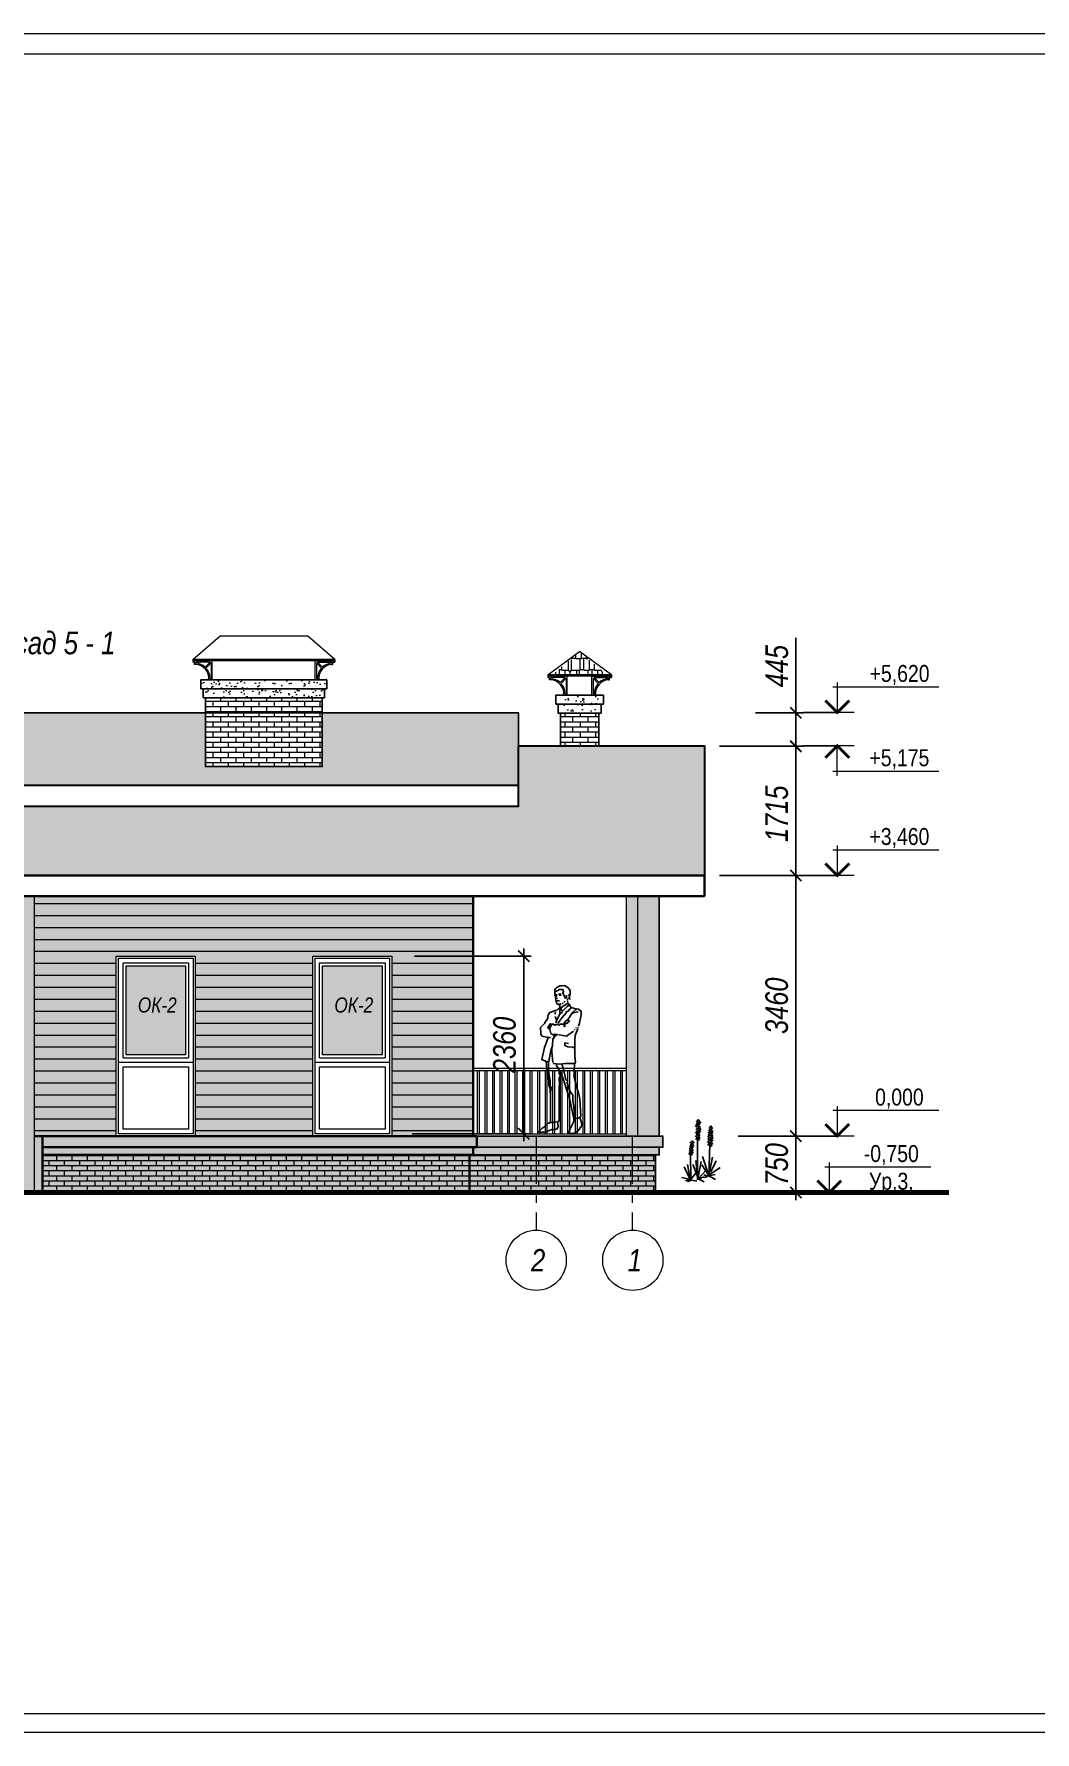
# Model space of a CAD drawing. Header units: millimetres. Extents: x 1582001 to 3303937, y 226471 to 491235.
# Drawn here: x 1760377 to 1773670, y 416212 to 438760 of the extents above; entities that cross this region are included whole.
import ezdxf
from ezdxf.enums import TextEntityAlignment as Align

# ---------------------------------------------------------------- set-up
doc = ezdxf.new("R2010")
doc.units = ezdxf.units.MM
doc.linetypes.add('CENTER', pattern=[50.8, 31.75, -6.35, 6.35, -6.35])
doc.layers.get('Defpoints').update_dxf_attribs({"color": 255, "lineweight": 30})
doc.layers.add('Антураж', color=251, linetype='Continuous')
doc.layers.add('Т-Подписи', color=7, linetype='Continuous')
for name, color, linetype, lineweight in [('Интерьер - Лестница_Ном_пера__1', 7, 'Continuous', 13), ('Интерьер- Перегородка_Ном_пера__1', 7, 'Continuous', 13), ('Конструктивный - Несущий_Ном_пера__1', 7, 'Continuous', 13), ('Кровля', 232, 'Continuous', 25), ('Маркировка', 253, 'Continuous', 18), ('Оси', 251, 'CENTER', 9), ('Отметки', 123, 'Continuous', 18), ('Размеры', 7, 'Continuous', 18), ('Штриховки', 251, 'Continuous', 20)]:
    doc.layers.add(name, color=color, linetype=linetype, lineweight=lineweight)
doc.styles.add('-АР-', font='ARIALN.TTF', dxfattribs={"width": 0.98, "height": 300})
doc.styles.add('GOST 2.304', font='ARIALNI.TTF', dxfattribs={"width": 0.98, "height": 300})
doc.styles.add('style', font='ARIALNI.TTF', dxfattribs={"width": 0.98, "height": 300})
doc.styles.add('стиль1', font='ARIALNI.TTF', dxfattribs={"width": 0.98, "height": 300})
doc.dimstyles.new('100', dxfattribs={"dimtxt": 300, "dimasz": 150, "dimexe": 100, "dimexo": 300, "dimgap": 100, "dimtad": 1, "dimdec": 0, "dimzin": 0, "dimdsep": 46, "dimtxsty": 'стиль1', "dimblk": 'ARCHTICK', "dimcen": 0, "dimdle": 100, "dimclrd": 256, "dimclre": 256, "dimclrt": 256, "dimaunit": 1, "dimadec": 4, "dimazin": 0, "dimtfac": 1, "dimtdec": 0, "dimtix": 1, "dimtmove": 1, "dimatfit": 0, "dimldrblk": 'DOTSMALL', "dimfxl": 0, "dimtolj": 1, "dimtzin": 0, "dimlwd": -1, "dimlwe": -1, "dimarcsym": 0})
doc.dimstyles.new('М100', dxfattribs={"dimtxt": 600, "dimasz": 150, "dimexe": 100, "dimexo": 200, "dimgap": 100, "dimtad": 1, "dimdec": 0, "dimtxsty": 'style', "dimblk": 'ARCHTICK', "dimcen": 150, "dimdle": 100, "dimclrt": 256, "dimadec": 0, "dimazin": 0, "dimtfac": 1, "dimtdec": 0, "dimtmove": 1, "dimatfit": 3, "dimldrblk": 'NONE', "dimfxl": 0, "dimarcsym": 0})
pattern_1 = [(0, (122077.47, 149718.81), (0, 67.7418), []), (90, (122077.47, 149718.81), (-101.6, 67.7418), [67.7418, -67.7418])]
pattern_2 = [(0, (122077.47, 149718.81), (323.85, 152.4), [76.2, -63.5, 88.9, -38.1, 114.3, -50.8]), (0, (122153.67, 149725.16), (323.85, 152.4), [63.5, -241.3, 50.8, -76.2]), (0, (122306.07, 149709.29), (323.85, 152.4), [38.1, -393.7]), (90, (122077.47, 149718.81), (-107.95, 152.4), [146.05, -463.55]), (90, (122153.67, 149718.81), (-107.95, 152.4), [142.875, -466.725]), (90, (122217.17, 149718.81), (-107.95, 152.4), [133.35, -476.25]), (90, (122306.07, 149709.29), (-107.95, 152.4), [146.05, -463.55]), (90, (122344.17, 149709.29), (-107.95, 152.4), [146.05, -463.55]), (90, (122458.47, 149718.81), (-107.95, 152.4), [139.7, -469.9])]
pattern_3 = [(180, (3358993.55, 149718.81), (0, 67.7418), []), (90, (3358993.55, 149718.81), (101.6, 67.7418), [67.7418, -67.7418])]

# ---------------------------------------------------------------- blocks, each defined once
blk = doc.blocks.new('OTMETKA')
at = {"color": 0, "linetype": 'Continuous', "lineweight": -2}
for p, q in [((24, 4.5), (5.2, 4.5)), ((6, 5.3), (6, 0)), ((9, 0), (0, 0)), ((0, 0), (6, 0))]:
    blk.add_line(p, q, dxfattribs=at)
at = {"color": 0, "linetype": 'Continuous', "lineweight": -2, "const_width": 0.5}
blk.add_lwpolyline([(3.88, 2.12), (6, 0), (8.12, 2.12)], dxfattribs=at)
at = {"color": 0, "linetype": 'Continuous', "lineweight": -2, "style": '-АР-', "flags": 8}
blk.add_attdef('OTMETKA', text='', height=3, dxfattribs=at).set_placement((17, 4.5), align=Align.BOTTOM_CENTER)
blk.add_attdef('FLOOR', text='', height=3, dxfattribs=at).set_placement((17, 3.5), align=Align.TOP_CENTER)
blk = doc.blocks.new('_ArchTick')
at = {"color": 0, "linetype": 'ByBlock', "const_width": 0.15}
blk.add_lwpolyline([(-0.5, -0.5), (0.5, 0.5)], dxfattribs=at)
blk = doc.blocks.new('*D2165')
at = {"layer": 'Defpoints', "color": 0, "lineweight": -3, "transparency": 16777216}
for p in [(1769529, 424126), (1769529, 423376), (1770494, 423376)]:
    blk.add_point(p, dxfattribs=at)
at = {"layer": 'Размеры', "color": 0, "lineweight": -2, "transparency": 16777216}
for p, q in [((1770494, 424226), (1770494, 423276)), ((1769729, 424126), (1770594, 424126)), ((1769729, 423376), (1770594, 423376))]:
    blk.add_line(p, q, dxfattribs=at)
at = {"layer": 'Размеры', "color": 0, "lineweight": -2, "transparency": 16777216, "xscale": 150, "yscale": 150, "zscale": 150}
for p, rotation in [((1770494, 424126), 90), ((1770494, 423376), 270)]:
    blk.add_blockref('_ArchTick', p, dxfattribs=dict(at, rotation=rotation))
at = {"layer": 'Размеры', "transparency": 16777216, "insert": (1770241, 423751), "char_height": 300, "attachment_point": 5, "rotation": 90, "style": 'style'}
blk.add_mtext('750', dxfattribs=at)
blk = doc.blocks.new('_None')
blk = doc.blocks.new('*U5')
at = {"color": 0, "linetype": 'Continuous', "lineweight": -2}
for p, q in [((24, 4.5), (5.2, 4.5)), ((6, 5.3), (6, 0)), ((9, 0), (0, 0)), ((0, 0), (6, 0))]:
    blk.add_line(p, q, dxfattribs=at)
at = {"color": 0, "linetype": 'Continuous', "lineweight": -2, "const_width": 0.5}
blk.add_lwpolyline([(3.88, 2.12), (6, 0), (8.12, 2.12)], dxfattribs=at)
at = {"color": 0, "linetype": 'Continuous', "lineweight": -2, "style": '-АР-', "flags": 8}
blk.add_attdef('OTMETKA', text='', height=3, dxfattribs=at).set_placement((17.03, 4.5), align=Align.BOTTOM_CENTER)
blk.add_attdef('FLOOR', text='', height=3, dxfattribs=at).set_placement((17, 3.5), align=Align.TOP_CENTER)
blk = doc.blocks.new('*D2169')
at = {"layer": 'Defpoints', "color": 0, "lineweight": -3, "transparency": 16777216}
for p in [(1769279, 427586), (1770494, 427586), (1769529, 424126)]:
    blk.add_point(p, dxfattribs=at)
at = {"layer": 'Размеры', "color": 0, "lineweight": -2, "transparency": 16777216}
for p, q in [((1769479, 427586), (1770594, 427586)), ((1770494, 424026), (1770494, 427686)), ((1769729, 424126), (1770594, 424126))]:
    blk.add_line(p, q, dxfattribs=at)
at = {"layer": 'Размеры', "color": 0, "lineweight": -2, "transparency": 16777216, "xscale": 150, "yscale": 150, "zscale": 150}
for p, rotation in [((1770494, 427586), 90), ((1770494, 424126), 270)]:
    blk.add_blockref('_ArchTick', p, dxfattribs=dict(at, rotation=rotation))
at = {"layer": 'Размеры', "transparency": 16777216, "insert": (1770241, 425856), "char_height": 300, "attachment_point": 5, "rotation": 90, "style": 'style'}
blk.add_mtext('3460', dxfattribs=at)
blk = doc.blocks.new('*D2170')
at = {"layer": 'Defpoints', "color": 0, "lineweight": -3, "transparency": 16777216}
for p in [(1769279, 429301), (1770494, 429301), (1769279, 427586)]:
    blk.add_point(p, dxfattribs=at)
at = {"layer": 'Размеры', "color": 0, "lineweight": -2, "transparency": 16777216}
for p, q in [((1770494, 427486), (1770494, 429401)), ((1769479, 429301), (1770594, 429301)), ((1769479, 427586), (1770594, 427586))]:
    blk.add_line(p, q, dxfattribs=at)
at = {"layer": 'Размеры', "color": 0, "lineweight": -2, "transparency": 16777216, "xscale": 150, "yscale": 150, "zscale": 150}
for p, rotation in [((1770494, 429301), 90), ((1770494, 427586), 270)]:
    blk.add_blockref('_ArchTick', p, dxfattribs=dict(at, rotation=rotation))
at = {"layer": 'Размеры', "transparency": 16777216, "insert": (1770241, 428406), "char_height": 300, "attachment_point": 5, "rotation": 90, "style": 'style'}
blk.add_mtext('1715', dxfattribs=at)
blk = doc.blocks.new('*U9')
at = {"color": 0, "linetype": 'Continuous', "lineweight": -2}
for p, q in [((0, 0), (6, 0)), ((6, -5.3), (6, 0)), ((9, 0), (0, 0)), ((24, -4.5), (5.2, -4.5))]:
    blk.add_line(p, q, dxfattribs=at)
at = {"color": 0, "linetype": 'Continuous', "lineweight": -2, "const_width": 0.5}
blk.add_lwpolyline([(3.88, -2.12), (6, 0), (8.12, -2.12)], dxfattribs=at)
at = {"color": 0, "linetype": 'Continuous', "lineweight": -2, "style": '-АР-', "flags": 8}
blk.add_attdef('OTMETKA', text='', height=3, rotation=360, dxfattribs=at).set_placement((17.03, -4.5), align=Align.BOTTOM_CENTER)
blk.add_attdef('FLOOR', text='', height=3, rotation=360, dxfattribs=at).set_placement((17, -5.5), align=Align.TOP_CENTER)
blk = doc.blocks.new('*D2171')
at = {"layer": 'Defpoints', "color": 0, "lineweight": -3, "transparency": 16777216}
for p in [(1769760, 429746), (1770494, 429746), (1769279, 429301)]:
    blk.add_point(p, dxfattribs=at)
at = {"layer": 'Размеры', "color": 0, "lineweight": -2, "transparency": 16777216}
for p, q in [((1770494, 430742), (1770494, 429746)), ((1770494, 429201), (1770494, 429846)), ((1769960, 429746), (1770594, 429746)), ((1769479, 429301), (1770594, 429301))]:
    blk.add_line(p, q, dxfattribs=at)
at = {"layer": 'Размеры', "color": 0, "lineweight": -2, "transparency": 16777216, "xscale": 150, "yscale": 150, "zscale": 150}
for p, rotation in [((1770494, 429746), 90), ((1770494, 429301), 270)]:
    blk.add_blockref('_ArchTick', p, dxfattribs=dict(at, rotation=rotation))
at = {"layer": 'Размеры', "transparency": 16777216, "insert": (1770242, 430366), "char_height": 300, "attachment_point": 5, "rotation": 90, "style": 'style'}
blk.add_mtext('445', dxfattribs=at)
blk = doc.blocks.new('*D2163')
at = {"ltscale": 100, "transparency": 16777216}
for p, q in [((1766880, 426616), (1766880, 424056)), ((1765429, 426516), (1766980, 426516)), ((1765399, 424156), (1766980, 424156))]:
    blk.add_line(p, q, dxfattribs=at)
at = {"layer": 'Defpoints', "color": 0, "lineweight": -3, "ltscale": 100, "transparency": 16777216}
for p in [(1765129, 426516), (1765099, 424156), (1766880, 424156)]:
    blk.add_point(p, dxfattribs=at)
at = {"ltscale": 100, "transparency": 16777216, "xscale": 150, "yscale": 150, "zscale": 150}
for p, rotation in [((1766880, 426516), 90), ((1766880, 424156), 270)]:
    blk.add_blockref('_ArchTick', p, dxfattribs=dict(at, rotation=rotation))
at = {"lineweight": -3, "ltscale": 100, "transparency": 16777216, "insert": (1766626, 425336), "char_height": 300, "attachment_point": 5, "rotation": 90, "style": 'стиль1'}
blk.add_mtext('\\A1;2360', dxfattribs=at)
blk = doc.blocks.new('_DotSmall')
at = {"color": 0, "linetype": 'ByBlock', "const_width": 0.5}
blk.add_lwpolyline([(-0.0625, 0, 1), (0.0625, 0, 1)], format="xyb", close=True, dxfattribs=at)
blk = doc.blocks.new('Мужик')
at = {"layer": 'Антураж', "linetype": 'Continuous'}
for points in [[(-273, 1639), (-280, 1652), (-280, 1700), (-251, 1738), (-214, 1760), (-183, 1758), (-154, 1758), (-108, 1731)], [(-277, 1592), (-272, 1608), (-272, 1645), (-255, 1650)], [(-95, 1683), (-150, 1712), (-192, 1712), (-202, 1689), (-194, 1670), (-209, 1641), (-220, 1608), (-238, 1612), (-238, 1645)], [(-174, 1659), (-141, 1659)], [(-148, 1644), (-174, 1644)], [(-154, 1645), (-154, 1636)], [(-126, 1606), (-114, 1604), (-104, 1614), (-121, 1648), (-99, 1648)], [(-103, 1641), (-108, 1648)], [(-106, 1619), (-96, 1648), (-94, 1676), (-94, 1705), (-104, 1725)], [(-291, 1498), (-334, 1485), (-381, 1478), (-413, 1450), (-413, 1406), (-389, 1293), (-383, 1278), (-381, 1269)], [(-207, 1304), (-235, 1304), (-258, 1315), (-273, 1331), (-258, 1339), (-258, 1357), (-299, 1425), (-330, 1434), (-374, 1445), (-379, 1443)], [(-295, 1417), (-302, 1423), (-312, 1441), (-350, 1472), (-359, 1474)], [(-130, 1304), (-185, 1377), (-235, 1434), (-233, 1448), (-251, 1448), (-291, 1498), (-273, 1529), (-246, 1509), (-187, 1452), (-169, 1478), (-152, 1467), (-152, 1498)], [(-273, 1619), (-242, 1586)], [(-268, 1529), (-255, 1548), (-198, 1513), (-170, 1493), (-154, 1502), (-115, 1461), (-99, 1460), (-33, 1432), (-20, 1410), (-13, 1397), (-13, 1373), (2, 1342), (15, 1337), (24, 1307), (62, 1269), (76, 1256), (75, 1192), (75, 1170), (57, 1152), (-13, 1134), (-42, 1134)], [(-253, 1562), (-249, 1577)], [(-205, 1555), (-220, 1571)], [(-185, 1542), (-198, 1551)], [(-154, 1414), (-187, 1445)], [(-174, 1537), (-126, 1537), (-114, 1551), (-104, 1601)], [(-145, 1533), (-156, 1515), (-156, 1507)], [(-106, 1311), (-123, 1357), (-154, 1414), (-154, 1461), (-156, 1467)], [(-108, 1578), (-145, 1578), (-150, 1573)], [(-101, 1416), (-99, 1430), (-104, 1441)], [(-376, 1247), (-376, 1254)], [(-262, 1062), (-218, 1069), (-218, 1038), (-251, 1023), (-313, 1016), (-338, 1005), (-335, 1034), (-335, 1098), (-343, 1157), (-372, 1238)], [(-354, 1247), (-357, 1254)], [(-332, 1229), (-341, 1232)], [(-203, 1296), (-218, 1322), (-247, 1348)], [(-211, 1282), (-218, 1284)], [(-217, 1300), (-217, 1267), (-210, 1265), (-210, 1295), (-161, 1295), (-143, 1284), (-112, 1291), (-95, 1282), (-81, 1294), (-60, 1294)], [(-31, 1238), (-18, 1241), (-11, 1256), (-40, 1300), (-60, 1293), (-34, 1252), (-34, 1230), (-46, 1183), (-70, 1166), (-99, 1174), (-141, 1166)], [(-115, 1346), (-101, 1388)], [(-147, 1166), (-236, 1152), (-251, 1163), (-291, 1190), (-319, 1212)], [(-103, 1174), (-106, 1163), (-126, 1170)], [(-115, 1164), (-115, 1172)], [(-90, 1148), (-108, 1157), (-110, 1163)], [(-71, 1113), (-81, 1119), (-91, 1148), (-91, 1174)], [(-81, 1122), (-88, 1150)], [(7, 842), (-11, 842), (-22, 845), (-46, 976), (-66, 1034), (-73, 1122), (-79, 1124)], [(-39, 466), (-39, 488), (-39, 515), (-25, 563), (-25, 605), (-11, 693), (0, 748), (9, 844), (62, 867), (28, 1014), (-15, 1135)], [(-152, 728), (-163, 715), (-170, 693), (-192, 649), (-258, 449), (-268, 420), (-324, 152), (-376, 160), (-409, 182), (-398, 394), (-381, 468), (-363, 528), (-329, 651), (-330, 728), (-330, 761), (-331, 787), (-331, 822)], [(-75, 820), (-156, 812), (-222, 821), (-293, 822), (-339, 822), (-346, 838), (-339, 908), (-339, 988), (-337, 1005)], [(-126, 115), (-79, 106), (-53, 106), (-45, 117), (-44, 374), (-44, 484), (-55, 523), (-40, 548), (-40, 605), (-21, 732), (-19, 822), (-19, 842)], [(-70, 833), (-60, 961), (-60, 1007)], [(-60, 976), (-49, 981)], [(-13, 844), (-20, 847), (-22, 847)], [(-181, 818), (-202, 750), (-229, 629), (-238, 618), (-236, 611)], [(-44, 114), (-27, 99), (-16, 101), (24, 59), (61, 35), (99, -2), (94, -9), (24, -9), (-51, 20), (-68, 26), (-84, 18), (-125, 31), (-136, 60), (-128, 119), (-146, 126), (-149, 499), (-147, 543), (-150, 563), (-152, 594), (-149, 622), (-149, 646), (-159, 673), (-156, 686), (-149, 693), (-149, 741), (-115, 798), (-115, 814)], [(-337, 154), (-324, 299), (-311, 374), (-311, 437), (-297, 459), (-288, 475), (-279, 484), (-258, 554), (-242, 596)], [(-40, 495), (-48, 495)], [(-37, 484), (-44, 484)], [(-326, 151), (-326, 119), (-291, 55), (-282, 37), (-266, -25), (-304, -25), (-335, -16), (-379, 6), (-394, 26), (-401, 48), (-412, 53), (-422, 92), (-398, 173)]]:
    blk.add_lwpolyline(points, dxfattribs=at)
blk = doc.blocks.new('z_04')
at = {"color": 191, "linetype": 'Continuous'}
for p, q in [((3, 415), (38, 464)), ((38, 464), (60, 428)), ((-162, 210), (-120, 267)), ((-159, 177), (-119, 236)), ((-157, 302), (-126, 347)), ((-157, 240), (-125, 295)), ((-156, 278), (-126, 320)), ((-155, 340), (-131, 380)), ((-131, 380), (-108, 346)), ((-126, 347), (-103, 316)), ((-126, 320), (-97, 283)), ((-125, 295), (-95, 253)), ((-120, 267), (-93, 229)), ((-119, 236), (-92, 201)), ((0, 326), (42, 384)), ((6, 302), (41, 358)), ((7, 363), (47, 406)), ((13, 392), (39, 436)), ((13, 247), (43, 298)), ((14, 213), (42, 273)), ((15, 284), (42, 323)), ((20, 185), (48, 238)), ((39, 436), (62, 395)), ((41, 358), (64, 326)), ((42, 384), (63, 365)), ((42, 323), (73, 287)), ((42, 273), (74, 234)), ((43, 298), (66, 270)), ((47, 406), (71, 368)), ((48, 238), (70, 198)), ((-151, 135), (-120, 204)), ((-144, 108), (-116, 167)), ((-120, 204), (-88, 160)), ((-116, 167), (-91, 120)), ((89, 150), (119, 181)), ((95, 112), (119, 157)), ((102, 83), (128, 124)), ((103, 17), (139, 69)), ((105, 50), (133, 101)), ((116, -7), (140, 40)), ((119, 181), (148, 151)), ((119, 157), (138, 122)), ((128, 124), (149, 102)), ((133, 101), (154, 72)), ((139, 69), (153, 38)), ((140, 40), (159, -2))]:
    blk.add_line(p, q, dxfattribs=at)
at = {"color": 3, "linetype": 'Continuous'}
for p, q in [((-104, -295), (-118, 139)), ((44, -336), (47, 218)), ((136, -345), (140, 27)), ((-92, -282), (-253, -173)), ((-129, -228), (-202, -86)), ((-105, -277), (-153, -35)), ((-107, -290), (-19, -27)), ((-107, -289), (-10, -139)), ((39, -323), (-67, -208)), ((38, -303), (-1, -91)), ((32, -322), (109, -134)), ((44, -295), (67, -80)), ((138, -339), (223, -165)), ((143, -329), (178, -134)), ((-104, -283), (-195, -331)), ((-109, -283), (-190, -265)), ((-91, -289), (-38, -272)), ((-86, -292), (-43, -307)), ((30, -328), (-44, -363)), ((31, -328), (-36, -295)), ((125, -340), (56, -353)), ((128, -322), (70, -249)), ((131, -342), (177, -362)), ((137, -331), (256, -307)), ((137, -331), (207, -351))]:
    blk.add_line(p, q, dxfattribs=at)

msp = doc.modelspace()

# ---------------------------------------------------------------- hatches: boundary and pattern name
at = {"lineweight": 18, "ltscale": 100, "true_color": 0x4c2f26}
h = msp.add_hatch(dxfattribs=at)
h.set_pattern_fill('AR-RSHKE', color=29, scale=0.5, style=0)
h.set_pattern_definition([(7e-15, (1616549.44, 510780.7), (323.85, 152.4), [76.2, -63.5, 88.9, -38.1, 114.3, -50.8]), (7e-15, (1616625.64, 510787.05), (323.85, 152.4), [63.5, -241.3, 50.8, -76.2]), (7e-15, (1616778.04, 510771.17), (323.85, 152.4), [38.1, -393.7]), (90, (1616549.44, 510780.7), (-107.95, 152.4), [146.05, -463.55]), (90, (1616625.64, 510780.7), (-107.95, 152.4), [142.875, -466.725]), (90, (1616689.14, 510780.7), (-107.95, 152.4), [133.35, -476.25]), (90, (1616778.04, 510771.17), (-107.95, 152.4), [146.05, -463.55]), (90, (1616816.14, 510771.17), (-107.95, 152.4), [146.05, -463.55]), (90, (1616930.44, 510780.7), (-107.95, 152.4), [139.7, -469.9])])
h.paths.add_polyline_path([(1767266.2, 430251.2), (1767623.1, 430560.1), (1767981.1, 430251.2)])
h = msp.add_hatch(dxfattribs=at)
h.set_pattern_fill('AR-RSHKE', color=29, scale=0.5, style=0)
h.set_pattern_definition(pattern_2)
h.paths.add_polyline_path([(1752519.3, 429746.1), (1766809.3, 429746.1), (1766809.3, 428782.4), (1752519.3, 428782.4)])
h.paths.add_polyline_path([(1762654.3, 429746.1), (1764204.3, 429746.1), (1764204.3, 429033.1), (1762654.3, 429033.1)], flags=16)
h = msp.add_hatch(dxfattribs=at)
h.set_pattern_fill('AR-RSHKE', color=29, scale=0.5, style=0)
h.set_pattern_definition(pattern_2)
h.paths.add_polyline_path([(1755959.3, 428508.1), (1759399.3, 427586.3), (1769279.3, 427586.3), (1769279.3, 429306.6), (1766809.3, 429306.6), (1766809.3, 428508.1)])
at = {"lineweight": -3, "ltscale": 100, "true_color": 0xffe3c7}
h = msp.add_hatch(color=254, dxfattribs=at)
h.paths.add_polyline_path([(1760139.3, 427312), (1759399.3, 427312), (1758799.3, 427472.8), (1758799.3, 424126.3), (1760139.3, 424126.3)])
h.paths.add_polyline_path([(1760059.3, 426591.3), (1760059.3, 424201.3), (1759009.3, 424201.3), (1759009.3, 426591.3)], flags=16)
h.paths.add_polyline_path([(1759979.3, 426511.3), (1759979.3, 426501.3), (1759089.3, 426501.3), (1759089.3, 426511.3)], flags=0)
h.paths.add_polyline_path([(1759879.3, 426411.3), (1759879.3, 425151.3), (1759189.3, 425151.3), (1759189.3, 426411.3)], flags=0)
h.paths.add_polyline_path([(1759269.8, 425116.3, -1), (1759269.8, 425086.3), (1759164.8, 425086.3, -3), (1759164.8, 425116.3)], flags=0)
h.paths.add_polyline_path([(1759879.3, 425051.3), (1759879.3, 424351.3), (1759189.3, 424351.3), (1759189.3, 425051.3)], flags=0)
h.paths.add_polyline_path([(1760234.3, 427312), (1760139.3, 427312), (1760139.3, 424126.3), (1760234.3, 424126.3)])
h.paths.add_polyline_path([(1760384.3, 427312), (1760234.3, 427312), (1760234.3, 423376.3), (1760384.3, 423376.3)])
h.paths.add_polyline_path([(1766209.3, 427312), (1760384.3, 427312), (1760384.3, 424126.3), (1761469.3, 424126.3), (1761469.3, 426516.3), (1762519.3, 426516.3), (1762519.3, 424126.3), (1764079.3, 424126.3), (1764079.3, 426516.3), (1765129.3, 426516.3), (1765129.3, 424126.3), (1766209.3, 424126.3)])
h = msp.add_hatch(color=254, dxfattribs=at)
h.paths.add_polyline_path([(1768679.3, 427312), (1768394.3, 427312), (1768394.3, 424126.3), (1768679.3, 424126.3)])
h.paths.add_polyline_path([(1768394.3, 427312), (1768244.3, 427312), (1768244.3, 424126.3), (1768394.3, 424126.3)])
h = msp.add_hatch(color=254, dxfattribs=at)
h.set_gradient(color1=(200, 254, 251), color2=(240, 255, 254), one_color=1, tint=0.97, name='CYLINDER')
h.paths.add_polyline_path([(1762389.3, 426386.3), (1761599.3, 426386.3), (1761599.3, 425206.3), (1762389.3, 425206.3)])
h.paths.add_polyline_path([(1761703.5, 425711.1), (1762325.1, 425711.1), (1762325.1, 426021.4), (1761703.5, 426021.4)], flags=24)
h = msp.add_hatch(color=254, dxfattribs=at)
h.set_gradient(color1=(200, 254, 251), color2=(240, 255, 254), one_color=1, tint=0.97, name='CYLINDER')
h.paths.add_polyline_path([(1764999.3, 426386.3), (1764209.3, 426386.3), (1764209.3, 425206.3), (1764999.3, 425206.3)])
h.paths.add_polyline_path([(1764313.5, 425711.1), (1764935.1, 425711.1), (1764935.1, 426021.4), (1764313.5, 426021.4)], flags=24)
at = {"lineweight": -3, "ltscale": 100, "true_color": 0xb83205}
h = msp.add_hatch(color=22, dxfattribs=at)
h.paths.add_polyline_path([(1766259.3, 424126.3), (1766209.3, 424126.3), (1760489.3, 424126.3), (1760489.3, 423976.3), (1766259.3, 423976.3)])
h.paths.add_polyline_path([(1766209.3, 423976.3), (1760489.3, 423976.3), (1760489.3, 423876.3), (1766159.3, 423876.3), (1766209.3, 423876.3)])
h.paths.add_polyline_path([(1766159.3, 423876.3), (1760489.3, 423876.3), (1760489.3, 423376.3), (1766159.3, 423376.3)])
h.paths.add_polyline_path([(1760489.3, 423876.3), (1760489.3, 423976.3), (1760489.3, 424126.3), (1760384.3, 424126.3), (1760384.3, 423376.3), (1760489.3, 423376.3)])
h.paths.add_polyline_path([(1768729.3, 424126.3), (1766259.3, 424126.3), (1766259.3, 423976.3), (1768679.3, 423976.3), (1768729.3, 423976.3)])
h.paths.add_polyline_path([(1768679.3, 423976.3), (1766209.3, 423976.3), (1766209.3, 423876.3), (1768629.3, 423876.3), (1768679.3, 423876.3)])
h.paths.add_polyline_path([(1768629.3, 423876.3), (1766159.3, 423876.3), (1766159.3, 423376.3), (1768629.3, 423376.3)])
at = {"layer": 'Конструктивный - Несущий_Ном_пера__1', "ltscale": 100}
h = msp.add_hatch(dxfattribs=at)
h.set_pattern_fill('AR-SAND', color=41, scale=3, style=0)
h.set_pattern_definition([(142.5, (3358993.55, 149157.06), (4.800094, 146.823971), [0, -115.824, 0, -129.54, 0, -123.825]), (172.5, (3358993.55, 149157.06), (-134.856985, 215.04753), [0, -62.484, 0, -104.394, 0, -40.005]), (212.5, (3359087.28, 149157.06), (-237.297711, 0.431155), [0, -38.1, 0, -137.16, 0, -179.07]), (222.5, (3359087.28, 149157.06), (-229.066936, 66.878797), [0, -19.05, 0, -89.916, 0, -102.87])])
h.paths.add_polyline_path([(1762624.3, 430065.7), (1762594.3, 430065.7), (1762594.3, 430185.7), (1762774.3, 430185.7), (1763874.3, 430185.7), (1763874.3, 430065.7)])
h.paths.add_polyline_path([(1762624.3, 429945.7), (1762624.3, 430065.7), (1763844.3, 430065.7), (1763844.3, 429945.7)])
h.paths.add_polyline_path([(1764264.3, 430185.7), (1764264.3, 430065.7), (1764234.3, 430065.7), (1764234.3, 429945.7), (1763818.4, 429945.7), (1763818.4, 430065.7), (1763872.9, 430065.7), (1763872.9, 430185.7)])
at = {"layer": 'Конструктивный - Несущий_Ном_пера__1', "linetype": 'Continuous', "lineweight": 18, "true_color": 0x4c2f26}
h = msp.add_hatch(dxfattribs=at)
h.set_pattern_fill('AR-BRSTD', color=29, style=0)
h.set_pattern_definition(pattern_3)
h.paths.add_polyline_path([(1764204.3, 429033.1), (1762654.3, 429033.1), (1762654.3, 429945.7), (1764204.3, 429945.7)])
at = {"layer": 'Конструктивный - Несущий_Ном_пера__1', "ltscale": 100}
h = msp.add_hatch(dxfattribs=at)
h.set_pattern_fill('AR-SAND', color=41, scale=3, style=0)
h.set_pattern_definition([(142.5, (2011157.74, 524694.6), (4.800094, 146.82397), [0, -115.824, 0, -129.54, 0, -123.825]), (172.5, (2011157.74, 524694.6), (-134.85698, 215.04753), [0, -62.484, 0, -104.394, 0, -40.005]), (212.5, (2011251.47, 524694.6), (-237.29771, 0.431155), [0, -38.1, 0, -137.16, 0, -179.07]), (222.5, (2011251.47, 524694.6), (-229.06694, 66.8788), [0, -19.05, 0, -89.916, 0, -102.87])])
h.paths.add_polyline_path([(1767403.6, 429861.3), (1767843.6, 429861.3), (1767843.6, 429741.3), (1767403.6, 429741.3)])
h.paths.add_polyline_path([(1767373.6, 429981.3), (1767553.6, 429981.3), (1767873.6, 429981.3), (1767873.6, 429861.3), (1767403.6, 429861.3), (1767373.6, 429861.3)])
at = {"layer": 'Конструктивный - Несущий_Ном_пера__1', "linetype": 'Continuous', "lineweight": 18, "true_color": 0x4c2f26}
h = msp.add_hatch(dxfattribs=at)
h.set_pattern_fill('AR-BRSTD', color=29, style=0)
h.set_pattern_definition(pattern_3)
h.paths.add_polyline_path([(1767878.6, 429741.3), (1767368.6, 429741.3), (1767368.6, 429308), (1767878.6, 429308)])
h = msp.add_hatch(dxfattribs=at)
h.set_pattern_fill('ANSI31', color=29, scale=50, angle=315, style=0)
h.set_pattern_definition([(0, (122077.47, 149718.81), (4e-14, 158.75), [])])
h.paths.add_polyline_path([(1760384.3, 427312), (1760384.3, 424126.3), (1761469.3, 424126.3), (1761469.3, 426516.3), (1762519.3, 426516.3), (1762519.3, 424126.3), (1764079.3, 424126.3), (1764079.3, 426516.3), (1765129.3, 426516.3), (1765129.3, 424126.3), (1766209.3, 424126.3), (1766209.3, 427312)])
h = msp.add_hatch(dxfattribs=at)
h.set_pattern_fill('AR-BRSTD', color=29, style=0)
h.set_pattern_definition(pattern_1)
h.paths.add_polyline_path([(1766159.3, 423876.3), (1760489.3, 423876.3), (1760489.3, 423376.3), (1766159.3, 423376.3)])
h = msp.add_hatch(dxfattribs=at)
h.set_pattern_fill('AR-BRSTD', color=29, style=0)
h.set_pattern_definition(pattern_1)
h.paths.add_polyline_path([(1766159.3, 423376.3), (1768629.3, 423376.3), (1768629.3, 423876.3), (1766159.3, 423876.3)])

# ---------------------------------------------------------------- linework, layer by layer
at = {"color": 0, "lineweight": -3, "ltscale": 100}
for points in [[(1764204.3, 429033.1), (1762654.3, 429033.1), (1762654.3, 429945.7), (1764204.3, 429945.7)], [(1752519.3, 429746.1), (1766809.3, 429746.1), (1766809.3, 428782.4), (1752519.3, 428782.4)], [(1767878.6, 429741.3), (1767368.6, 429741.3), (1767368.6, 429308), (1767878.6, 429308)], [(1755959.3, 428508.1), (1759399.3, 427586.3), (1769279.3, 427586.3), (1769279.3, 429306.6), (1766809.3, 429306.6), (1766809.3, 428508.1)]]:
    msp.add_lwpolyline(points, close=True, dxfattribs=at)
at = {"lineweight": 35}
for points in [[(1760234.3, 424126.3), (1760139.3, 424126.3), (1760139.3, 427312), (1766209.3, 427312), (1766209.3, 424126.3), (1760384.3, 424126.3)], [(1760539.3, 424126.3), (1760489.3, 424126.3), (1760489.3, 423976.3), (1760489.3, 423976.3), (1760489.3, 423976.3), (1760489.3, 423876.3)], [(1760489.3, 423976.3), (1760489.3, 423976.3), (1760489.3, 423976.3), (1760489.3, 423976.3), (1760489.3, 423976.3), (1760489.3, 423976.3), (1760489.3, 423976.3), (1760489.3, 423976.3), (1766259.3, 423976.3)], [(1766209.3, 424126.3), (1766259.3, 424126.3), (1766259.3, 423976.3), (1766209.3, 423976.3), (1766209.3, 423876.3), (1766159.3, 423876.3), (1766159.3, 423376.3)]]:
    msp.add_lwpolyline(points, dxfattribs=at)
for points in [[(1766209.3, 424126.3), (1768679.3, 424126.3), (1768679.3, 427312), (1766209.3, 427312)], [(1766159.3, 423376.3), (1768629.3, 423376.3), (1768629.3, 423876.3), (1766159.3, 423876.3)]]:
    msp.add_lwpolyline(points, close=True)
at = {"ltscale": 20}
for points in [[(1760384.3, 424126.3), (1768729.3, 424126.3), (1768729.3, 423976.3), (1760489.3, 423976.3)], [(1760489.3, 423976.3), (1768679.3, 423976.3), (1768679.3, 423876.3), (1760489.3, 423876.3)]]:
    msp.add_lwpolyline(points, dxfattribs=at)
at = {"lineweight": 35}
msp.add_lwpolyline([(1766159.3, 423876.3), (1760489.3, 423876.3), (1760489.3, 423376.3), (1766159.3, 423376.3)], close=True, dxfattribs=at)
at = {"layer": 'Defpoints', "color": 0, "lineweight": -3, "ltscale": 100}
msp.add_lwpolyline([(1762654.3, 429746.1), (1764204.3, 429746.1), (1764204.3, 429033.1), (1762654.3, 429033.1)], close=True, dxfattribs=at)
at = {"layer": 'Интерьер - Лестница_Ном_пера__1', "linetype": 'Continuous', "lineweight": 80}
msp.add_line((1749404, 423376.3), (1772524, 423376.3), dxfattribs=at)
at = {"layer": 'Интерьер- Перегородка_Ном_пера__1', "linetype": 'ByBlock'}
for p, q in [((1762429.3, 426426.3), (1762429.3, 425166.3)), ((1765039.3, 426426.3), (1765039.3, 425166.3))]:
    msp.add_line(p, q, dxfattribs=at)
at = {"layer": 'Интерьер- Перегородка_Ном_пера__1'}
for p, q in [((1761499.3, 425106.3), (1762489.3, 425106.3)), ((1761559.3, 425166.3), (1762429.3, 425166.3)), ((1761559.3, 425046.3), (1762429.3, 425046.3)), ((1762429.3, 425046.3), (1762429.3, 424216.3)), ((1764109.3, 425106.3), (1765099.3, 425106.3)), ((1764169.3, 425166.3), (1765039.3, 425166.3)), ((1764169.3, 425046.3), (1765039.3, 425046.3)), ((1765039.3, 425046.3), (1765039.3, 424216.3))]:
    msp.add_line(p, q, dxfattribs=at)
at = {"layer": 'Интерьер- Перегородка_Ном_пера__1', "linetype": 'ByBlock'}
for points in [[(1761499.3, 426486.3), (1762489.3, 426486.3), (1762489.3, 424156.3), (1761499.3, 424156.3)], [(1761599.3, 426386.3), (1762389.3, 426386.3), (1762389.3, 425206.3), (1761599.3, 425206.3)], [(1764109.3, 426486.3), (1765099.3, 426486.3), (1765099.3, 424156.3), (1764109.3, 424156.3)], [(1764209.3, 426386.3), (1764999.3, 426386.3), (1764999.3, 425206.3), (1764209.3, 425206.3)]]:
    msp.add_lwpolyline(points, close=True, dxfattribs=at)
for points in [[(1761559.3, 425166.3), (1761559.3, 426426.3), (1762429.3, 426426.3)], [(1764169.3, 425166.3), (1764169.3, 426426.3), (1765039.3, 426426.3)]]:
    msp.add_lwpolyline(points, dxfattribs=at)
at = {"layer": 'Интерьер- Перегородка_Ном_пера__1'}
for points in [[(1762429.3, 424216.3), (1761559.3, 424216.3), (1761559.3, 425046.3)], [(1765039.3, 424216.3), (1764169.3, 424216.3), (1764169.3, 425046.3)]]:
    msp.add_lwpolyline(points, dxfattribs=at)
at = {"layer": 'Конструктивный - Несущий_Ном_пера__1', "ltscale": 100}
for p, q in [((1762654.3, 429747.5), (1762654.3, 429945.7)), ((1764204.3, 429747.5), (1764204.3, 429945.7)), ((1767368.6, 429308), (1767368.6, 429741.3)), ((1767878.6, 429308), (1767878.6, 429741.3))]:
    msp.add_line(p, q, dxfattribs=at)
at = {"layer": 'Конструктивный - Несущий_Ном_пера__1', "color": 24, "linetype": 'Continuous'}
for p, q in [((1766209.3, 425027.5), (1768244.3, 425027.5)), ((1766209.3, 425027.5), (1768244.3, 425027.5)), ((1766209.3, 424998.2), (1768244.3, 424998.2)), ((1766263.7, 424998.2), (1766263.7, 424157)), ((1766288.7, 424998.2), (1766288.7, 424157)), ((1766363.7, 424998.2), (1766363.7, 424157)), ((1766388.7, 424998.2), (1766388.7, 424157)), ((1766463.7, 424998.2), (1766463.7, 424157)), ((1766488.7, 424998.2), (1766488.7, 424157)), ((1766563.7, 424998.2), (1766563.7, 424157)), ((1766588.7, 424998.2), (1766588.7, 424157)), ((1766663.7, 424998.2), (1766663.7, 424157)), ((1766688.7, 424998.2), (1766688.7, 424157)), ((1766763.7, 424998.2), (1766763.7, 424157)), ((1766788.7, 424998.2), (1766788.7, 424157)), ((1766863.7, 424998.2), (1766863.7, 424157)), ((1766888.7, 424998.2), (1766888.7, 424157)), ((1766963.7, 424998.2), (1766963.7, 424157)), ((1766988.7, 424998.2), (1766988.7, 424157)), ((1767063.7, 424998.2), (1767063.7, 424157)), ((1767088.7, 424998.2), (1767088.7, 424157)), ((1767163.7, 424998.2), (1767163.7, 424157)), ((1767188.7, 424998.2), (1767188.7, 424157)), ((1767263.7, 424998.2), (1767263.7, 424157)), ((1767288.7, 424998.2), (1767288.7, 424157)), ((1767363.7, 424998.2), (1767363.7, 424157)), ((1767388.7, 424998.2), (1767388.7, 424157)), ((1767463.7, 424998.2), (1767463.7, 424157)), ((1767488.7, 424998.2), (1767488.7, 424157)), ((1767563.7, 424998.2), (1767563.7, 424157)), ((1767588.7, 424998.2), (1767588.7, 424157)), ((1767663.7, 424998.2), (1767663.7, 424157)), ((1767688.7, 424998.2), (1767688.7, 424157)), ((1767763.7, 424998.2), (1767763.7, 424157)), ((1767788.7, 424998.2), (1767788.7, 424157)), ((1767863.7, 424998.2), (1767863.7, 424157)), ((1767888.7, 424998.2), (1767888.7, 424157)), ((1767963.7, 424998.2), (1767963.7, 424157)), ((1767988.7, 424998.2), (1767988.7, 424157)), ((1768063.7, 424998.2), (1768063.7, 424157)), ((1768088.7, 424998.2), (1768088.7, 424157)), ((1768163.7, 424998.2), (1768163.7, 424157)), ((1768188.7, 424998.2), (1768188.7, 424157)), ((1766209.3, 424157), (1768244.3, 424157))]:
    msp.add_line(p, q, dxfattribs=at)
for points in [[(1760384.3, 423376.3), (1760384.3, 427312)], [(1768244.3, 424126.3), (1768244.3, 427312)], [(1768394.3, 424126.3), (1768394.3, 427312)]]:
    msp.add_lwpolyline(points, dxfattribs=at)
at = {"layer": 'Кровля', "color": 0}
msp.add_lwpolyline([(1752519.3, 428782.4), (1766809.3, 428782.4), (1766809.3, 429746.1), (1752519.3, 429746.1)], close=True, dxfattribs=at)
at = {"layer": 'Кровля', "color": 0, "lineweight": 30}
for points in [[(1755959.3, 428508.1), (1766809.3, 428508.1), (1766809.3, 428508.1), (1766809.3, 429306.6), (1769279.3, 429306.6), (1769279.3, 427586.3), (1759399.3, 427586.3), (1759399.3, 427586.3), (1759399.3, 427586.3), (1759399.3, 427586.3), (1755959.3, 428508.1)], [(1766809.3, 428782.4), (1752519.3, 428782.4), (1752519.3, 428508.1), (1766809.3, 428508.1), (1766809.3, 428782.4)]]:
    msp.add_lwpolyline(points, dxfattribs=at)
at = {"layer": 'Кровля', "color": 0, "lineweight": 35}
msp.add_lwpolyline([(1769279.3, 427586.3), (1759399.3, 427586.3), (1759399.3, 427312), (1769279.3, 427312)], close=True, dxfattribs=at)
at = {"layer": 'Оси', "ltscale": 20}
for p, q in [((1767045.9, 424126.3), (1767045.9, 422876.4)), ((1768319.3, 424126.3), (1768319.3, 422876.3))]:
    msp.add_line(p, q, dxfattribs=at)
at = {"layer": 'Оси', "color": 0, "linetype": 'ByBlock', "ltscale": 40}
for points in [[(1825275, 438760.2), (1694540.2, 438760.2), (1694540.2, 416212.2), (1825275, 416212.2)], [(1824989.2, 438490.2), (1694783.8, 438490.2), (1694783.8, 416460.5), (1824989.2, 416460.5)]]:
    msp.add_lwpolyline(points, close=True, dxfattribs=at)
at = {"layer": 'Оси', "linetype": 'Continuous', "ltscale": 100}
for centre in [(1767045.9, 422476.4), (1767045.9, 422476.4), (1768329.3, 422476.4), (1768329.3, 422476.4)]:
    msp.add_circle(centre, 400, dxfattribs=at)
at = {"layer": 'Т-Подписи', "ltscale": 100}
for p, q in [((1762594.3, 430185.7), (1764264.3, 430185.7)), ((1764264.3, 430065.7), (1762624.3, 430065.7)), ((1764234.3, 430065.7), (1764234.3, 429945.7)), ((1764264.3, 430185.7), (1764264.3, 430065.7)), ((1764234.3, 429945.7), (1762624.3, 429945.7)), ((1767308.6, 429981.3), (1767938.6, 429981.3)), ((1767938.6, 429861.3), (1767338.6, 429861.3)), ((1767908.6, 429861.3), (1767908.6, 429741.3)), ((1767938.6, 429981.3), (1767938.6, 429861.3)), ((1767908.6, 429741.3), (1767338.6, 429741.3))]:
    msp.add_line(p, q, dxfattribs=at)
for points in [[(1762774.3, 430185.7), (1762594.3, 430185.7), (1762594.3, 430065.7), (1762624.3, 430065.7), (1762624.3, 429945.7), (1762654.3, 429945.7)], [(1767488.6, 429981.3), (1767308.6, 429981.3), (1767308.6, 429861.3), (1767338.6, 429861.3), (1767338.6, 429741.3), (1767368.6, 429741.3)]]:
    msp.add_lwpolyline(points, dxfattribs=at)
at = {"layer": 'Штриховки'}
for p, q in [((1762486.3, 430455.6), (1762843.8, 430764.5)), ((1764014.9, 430764.5), (1762843.8, 430764.5)), ((1764372.4, 430455.6), (1764014.9, 430764.5)), ((1764371.2, 430455.6), (1762486.3, 430455.6)), ((1762486.3, 430455.6), (1762486.3, 430435.6)), ((1764371.2, 430455.6), (1764371.2, 430435.6)), ((1767200.6, 430251.2), (1767623.1, 430560.1)), ((1768045.5, 430251.2), (1767623.1, 430560.1)), ((1762752.4, 430435.6), (1762486.3, 430435.6)), ((1762486.3, 430435.6), (1762486.3, 430419.6)), ((1762510.3, 430419.6), (1762486.3, 430419.6)), ((1762510.3, 430387.6), (1762510.3, 430419.6)), ((1762526.3, 430387.6), (1762510.3, 430387.6)), ((1762717.1, 430419.6), (1762526.3, 430419.6)), ((1762526.3, 430403.6), (1762526.3, 430419.6)), ((1764371.2, 430435.6), (1762531.5, 430435.6)), ((1762717.1, 430419.6), (1762649.8, 430352.3)), ((1762728.4, 430408.3), (1762661.2, 430341)), ((1762728.4, 430408.3), (1762728.4, 430201.7)), ((1762741.5, 430185.7), (1762741.5, 430435.6)), ((1764105.1, 430435.6), (1764105.1, 430185.7)), ((1764105.1, 430435.6), (1764371.2, 430435.6)), ((1764129.1, 430408.3), (1764196.4, 430341)), ((1764129.1, 430408.3), (1764129.1, 430201.7)), ((1764140.4, 430419.6), (1764207.7, 430352.3)), ((1764140.4, 430419.6), (1764331.2, 430419.6)), ((1764331.2, 430403.6), (1764331.2, 430419.6)), ((1764331.2, 430387.6), (1764347.2, 430387.6)), ((1764347.2, 430419.6), (1764371.2, 430419.6)), ((1764347.2, 430387.6), (1764347.2, 430419.6)), ((1764371.2, 430435.6), (1764371.2, 430419.6)), ((1768045.5, 430251.2), (1767200.6, 430251.2)), ((1767200.6, 430251.2), (1767200.6, 430231.2)), ((1767466.7, 430231.2), (1767200.6, 430231.2)), ((1767200.6, 430231.2), (1767200.6, 430215.2)), ((1768045.5, 430231.2), (1767245.8, 430231.2)), ((1767455.8, 429981.3), (1767455.8, 430231.2)), ((1767779.4, 430231.2), (1767779.4, 429981.3)), ((1767779.4, 430231.2), (1768045.5, 430231.2)), ((1768045.5, 430251.2), (1768045.5, 430231.2)), ((1768045.5, 430231.2), (1768045.5, 430215.2)), ((1762753.6, 430185.7), (1762697.4, 430185.7)), ((1762714.7, 430201.7), (1762729.6, 430201.7)), ((1764105.1, 430185.7), (1764161.2, 430185.7)), ((1764144, 430201.7), (1764129.1, 430201.7)), ((1767224.6, 430215.2), (1767200.6, 430215.2)), ((1767224.6, 430183.2), (1767224.6, 430215.2)), ((1767240.6, 430183.2), (1767224.6, 430183.2)), ((1767431.4, 430215.2), (1767240.6, 430215.2)), ((1767240.6, 430199.2), (1767240.6, 430215.2)), ((1767431.4, 430215.2), (1767364.1, 430147.9)), ((1767442.7, 430203.9), (1767375.5, 430136.6)), ((1767429, 429997.3), (1767443.9, 429997.3)), ((1767442.7, 430203.9), (1767442.7, 429997.3)), ((1767803.4, 430203.9), (1767870.6, 430136.6)), ((1767803.4, 430203.9), (1767803.4, 429997.3)), ((1767818.3, 429997.3), (1767803.4, 429997.3)), ((1767814.7, 430215.2), (1767882, 430147.9)), ((1767814.7, 430215.2), (1768005.5, 430215.2)), ((1768005.5, 430199.2), (1768005.5, 430215.2)), ((1768005.5, 430183.2), (1768021.5, 430183.2)), ((1768005.5, 430183.2), (1768021.5, 430183.2)), ((1768021.5, 430215.2), (1768045.5, 430215.2)), ((1768021.5, 430183.2), (1768021.5, 430215.2)), ((1767467.9, 429981.3), (1767411.7, 429981.3)), ((1767779.4, 429981.3), (1767835.5, 429981.3))]:
    msp.add_line(p, q, dxfattribs=at)
at = {"layer": 'Штриховки', "linetype": 'ByBlock', "ltscale": 500}
for points in [[(1761469.3, 426516.3), (1762519.3, 426516.3), (1762519.3, 424126.3), (1761469.3, 424126.3)], [(1764079.3, 426516.3), (1765129.3, 426516.3), (1765129.3, 424126.3), (1764079.3, 424126.3)]]:
    msp.add_lwpolyline(points, close=True, dxfattribs=at)
at = {"layer": 'Штриховки'}
for centre, radius, start, end in [((1762517.3, 430207.5), 196.3, 47.53964, 87.36429), ((1762517.3, 430207.5), 180.3, 353.07123, 87.13022), ((1762517.3, 430207.5), 196.3, 358.321, 42.86852), ((1764340.2, 430207.5), 196.3, 137.13148, 181.679), ((1764340.2, 430207.5), 180.3, 92.86978, 186.92877), ((1764340.2, 430207.5), 196.3, 92.63571, 132.46036), ((1767231.6, 430003.1), 196.3, 47.53964, 87.36429), ((1767231.6, 430003.1), 180.3, 353.07123, 87.13022), ((1767231.6, 430003.1), 196.3, 358.321, 42.86852), ((1768014.5, 430003.1), 196.3, 137.13148, 181.679), ((1768014.5, 430003.1), 180.3, 92.86978, 186.92877), ((1768014.5, 430003.1), 196.3, 92.63571, 132.46036)]:
    msp.add_arc(centre, radius, start, end, dxfattribs=at)

# ---------------------------------------------------------------- block references
at = {"xscale": -1}
msp.add_blockref('z_04', (1769234.1, 423880.9), dxfattribs=at)
at = {"layer": 'Антураж', "linetype": 'Continuous', "xscale": -1.1, "yscale": 1.1, "zscale": 1.1}
msp.add_blockref('Мужик', (1767188.5, 424187.2), dxfattribs=at)
at = {"layer": 'Отметки', "color": 0, "ltscale": 100, "xscale": 75, "yscale": 75, "zscale": 75}
for name, p, values in [('*U5', (1770594.3, 429751.3), {'OTMETKA': '+5,620'}), ('OTMETKA', (1770486.8, 423376.3), {'OTMETKA': '-0,750', 'FLOOR': 'Ур.3.'})]:
    msp.add_blockref(name, p, dxfattribs=at).add_auto_attribs(values)
at = {"layer": 'Отметки', "color": 0, "ltscale": 100}
ref = msp.add_blockref('*U9', (1770594.3, 429306.3), dxfattribs=dict(at, xscale=75, yscale=75, zscale=75))
ref.add_attrib('OTMETKA', '+5,175', dxfattribs={"layer": '0', "color": 0, "linetype": 'Continuous', "lineweight": -2, "height": 225, "style": '-АР-', "flags": 8}).set_placement((1771869.3, 428968.8), align=Align.BOTTOM_CENTER)
ref = msp.add_blockref('*U5', (1770594.3, 427586.3), dxfattribs=dict(at, xscale=75, yscale=75, zscale=75))
ref.add_attrib('OTMETKA', '+3,460', dxfattribs={"layer": '0', "color": 0, "linetype": 'Continuous', "lineweight": -2, "height": 225, "style": '-АР-', "flags": 8}).set_placement((1771869.3, 427923.8), align=Align.BOTTOM_CENTER)
ref = msp.add_blockref('*U5', (1770594.3, 424126.3), dxfattribs=dict(at, xscale=75, yscale=75, zscale=75))
ref.add_attrib('OTMETKA', '0,000', dxfattribs={"layer": '0', "color": 0, "linetype": 'Continuous', "lineweight": -2, "height": 225, "style": '-АР-', "flags": 8}).set_placement((1771869.1, 424463.8), align=Align.BOTTOM_CENTER)

# ---------------------------------------------------------------- texts
at = {"ltscale": 100, "style": 'GOST 2.304'}
msp.add_text('Фасад 5 - 1', height=300, dxfattribs=at).set_placement((1759658.9, 430523.5))
at = {"layer": 'Маркировка', "color": 1, "style": 'стиль1'}
for p in [(1762014.3, 425866.2), (1764624.3, 425866.2)]:
    msp.add_text('ОК-2', height=200, dxfattribs=at).set_placement(p, align=Align.MIDDLE_CENTER)
at = {"layer": 'Оси', "linetype": 'Continuous', "ltscale": 100, "style": 'GOST 2.304'}
for s, p in [('2', (1767072.2, 422476.4)), ('1', (1768355.7, 422476.4))]:
    msp.add_text(s, height=297.2, dxfattribs=at).set_placement(p, align=Align.MIDDLE_CENTER)

# ---------------------------------------------------------------- dimensions: what is measured, and where the dimension line sits
at = {"lineweight": -3, "ltscale": 100}
dim = msp.add_linear_dim(base=(1766879.6, 424156.3), p1=(1765129.3, 426516.3), p2=(1765099.3, 424156.3), angle=90, dimstyle='100', dxfattribs=at)
dim.commit()
dim.dimension.update_dxf_attribs({"geometry": '*D2163', "text_midpoint": (1766626.4, 425336.3)})
at = {"layer": 'Размеры'}
for base, p1, p2, override, picture, middle in [((1770494.3, 429746.3), (1769279.3, 429301.3), (1769759.8, 429746.3), {"dimtxt": 250}, '*D2171', (1770494.3, 430366)), ((1770494.3, 429301.3), (1769279.3, 427586.3), (1769279.3, 429301.3), {"dimtxt": 250}, '*D2170', (1770494.3, 428406.3)), ((1770494.3, 423376.3), (1769529.3, 424126.3), (1769529.3, 423376.3), {"dimtxt": 200}, '*D2165', (1770494.3, 423751.3))]:
    dim = msp.add_linear_dim(base=base, p1=p1, p2=p2, angle=90, dimstyle='М100', override=override, dxfattribs=at)
    dim.commit()
    dim.dimension.update_dxf_attribs({"geometry": picture, "text_midpoint": middle, "dimtype": 160})
dim = msp.add_linear_dim(base=(1770494.3, 427586.3), p1=(1769529.3, 424126.3), p2=(1769279.3, 427586.3), angle=90, dimstyle='М100', override={"dimtxt": 200}, dxfattribs=at)
dim.commit()
dim.dimension.update_dxf_attribs({"geometry": '*D2169', "text_midpoint": (1770241.1, 425856.3)})

doc.saveas('drawing.dxf')
